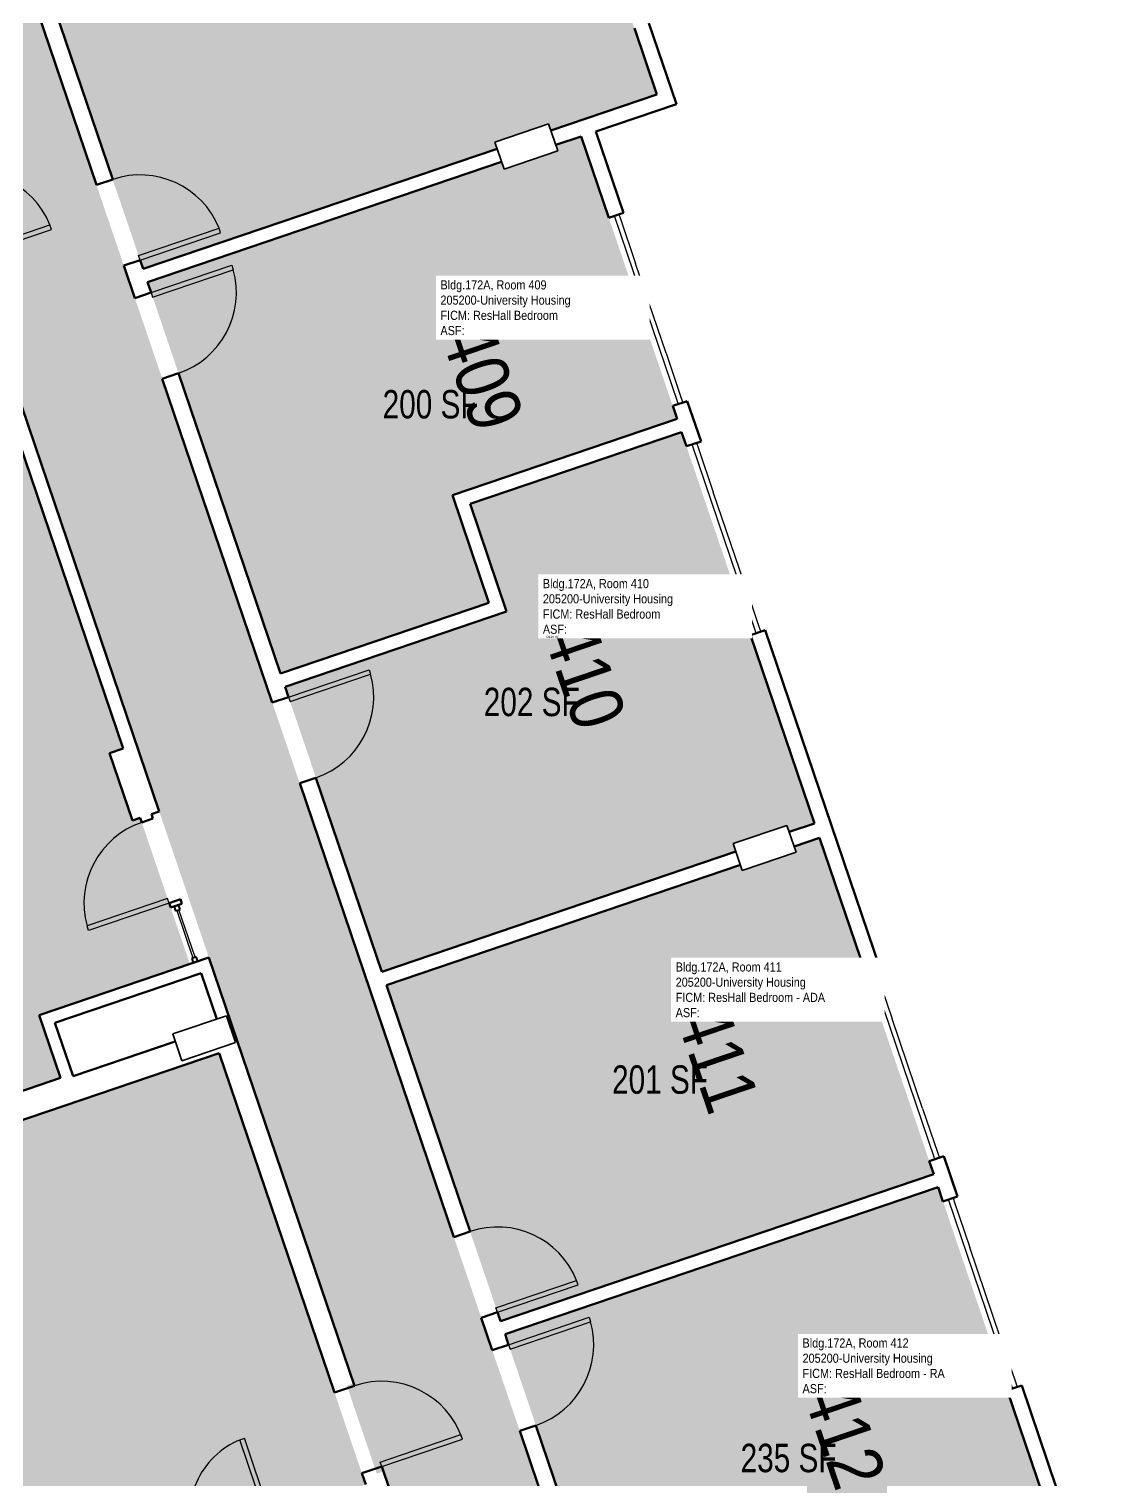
# Model space of a CAD drawing. Header units: inches. Extents: x 69231989 to 69233852, y 27661192 to 27663777.
# Drawn here: x 69232759 to 69233210, y 27662745 to 27663358 of the extents above; entities that cross this region are included whole.
import ezdxf
from ezdxf.enums import TextEntityAlignment as Align

# ---------------------------------------------------------------- set-up
doc = ezdxf.new("R2010")
doc.units = ezdxf.units.IN
doc.header["$LTSCALE"] = 100
doc.header["$MEASUREMENT"] = 0
for name, color, linetype in [('A-COLS', 5, 'CONTINUOUS'), ('A-DOOR', 2, 'CONTINUOUS'), ('A-GLAZ', 1, 'CONTINUOUS'), ('A-IDEN-RNUM', 7, 'CONTINUOUS'), ('A-IDEN-SNUM', 4, 'CONTINUOUS'), ('A-IDEN-VNUM', 4, 'CONTINUOUS'), ('A-WALL', 5, 'CONTINUOUS'), ('AREA-TEXT', 3, 'CONTINUOUS'), ('Rooms-Category-Color', 7, 'CONTINUOUS'), ('Rooms-College-Color', 7, 'CONTINUOUS'), ('Rooms-Department-Color', 7, 'CONTINUOUS'), ('Rooms-Division-Color', 7, 'CONTINUOUS'), ('Rooms-Information', 7, 'CONTINUOUS')]:
    doc.layers.add(name, color=color, linetype=linetype)
doc.styles.add('CP_AREA', font='arial.ttf', dxfattribs={"height": 15})
doc.styles.add('CP_ROOMSNUMBER', font='arial.ttf', dxfattribs={"height": 1})
doc.styles.add('CP_ROOMVNUMBER', font='arial.ttf', dxfattribs={"width": 0.85, "height": 0.075})

msp = doc.modelspace()

# ---------------------------------------------------------------- hatches: boundary and pattern name
at = {"layer": 'Rooms-Category-Color', "true_color": 0xadadad}
for points in [[(69232956.36, 27662607.97), (69233013.17, 27662627.27), (69232952.16, 27662806.88), (69232902.03, 27662954.47), (69232859.21, 27663080.52), (69232801.14, 27663251.49), (69232758.74, 27663376.3), (69232700.43, 27663547.98), (69232680.62, 27663606.28), (69232669.11, 27663640.18), (69232612.35, 27663620.9), (69232655.85, 27663492.84), (69232641.95, 27663488.11), (69232363.27, 27663393.46), (69232349.37, 27663388.73), (69232305.87, 27663516.8), (69232249.67, 27663497.71), (69232249.05, 27663497.5), (69232258.02, 27663471.1), (69232260.83, 27663462.82), (69232280.89, 27663403.76), (69232282.26, 27663399.73), (69232282.28, 27663399.67), (69232330.81, 27663256.82), (69232381.34, 27663108.04), (69232431.48, 27662960.45), (69232465.09, 27662861.49), (69232521.9, 27662880.79), (69232520.16, 27662885.91), (69232501.99, 27662939.41), (69232497.33, 27662953.14), (69232429.12, 27663153.93), (69232370.57, 27663326.3), (69232368.66, 27663331.92), (69232431.51, 27663353.27), (69232432.48, 27663350.43), (69232466.56, 27663362.01), (69232465.6, 27663364.85), (69232478.14, 27663369.11), (69232479.11, 27663366.27), (69232513.2, 27663377.85), (69232512.23, 27663380.69), (69232571.77, 27663400.91), (69232669.47, 27663434.1), (69232675.09, 27663436.01), (69232722.34, 27663296.9), (69232719.5, 27663295.93), (69232731.81, 27663259.72), (69232734.65, 27663260.68), (69232735.57, 27663257.96), (69232804.24, 27663055.8), (69232814.09, 27663026.81), (69232832.84, 27662971.59), (69232834.54, 27662966.6), (69232835.71, 27662963.16), (69232845.03, 27662935.71), (69232895.98, 27662785.73), (69232893.14, 27662784.76), (69232905.8, 27662747.48), (69232908.64, 27662748.44), (69232914.49, 27662731.23), (69232923.33, 27662705.2), (69232924.49, 27662701.77), (69232924.51, 27662701.71), (69232951.19, 27662623.18)], [(69232826.81, 27662962.92), (69232805.86, 27663024.61), (69232802.54, 27663023.48), (69232792.88, 27663051.94), (69232798.68, 27663053.91), (69232733.95, 27663244.47), (69232596.48, 27663197.77), (69232616.58, 27663138.59), (69232699.66, 27663166.82), (69232702, 27663159.95), (69232618.91, 27663131.73), (69232632.26, 27663092.43), (69232715.34, 27663120.66), (69232717.68, 27663113.79), (69232634.59, 27663085.57), (69232647.94, 27663046.27), (69232731.02, 27663074.5), (69232733.36, 27663067.63), (69232650.27, 27663039.41), (69232663.62, 27663000.11), (69232746.7, 27663028.34), (69232748.39, 27663023.37), (69232714.3, 27663011.79), (69232596.48, 27662971.77), (69232596.64, 27662971.29), (69232562.39, 27662960.19), (69232560.7, 27662965.16), (69232643.73, 27662993.36), (69232629.74, 27663034.55), (69232546.71, 27663006.35), (69232545.02, 27663011.32), (69232628.05, 27663039.52), (69232614.06, 27663080.71), (69232531.03, 27663052.51), (69232529.34, 27663057.48), (69232612.37, 27663085.68), (69232598.38, 27663126.87), (69232515.35, 27663098.67), (69232513.66, 27663103.64), (69232596.69, 27663131.84), (69232576.59, 27663191.02), (69232438.64, 27663144.16), (69232502.89, 27662955.03), (69232508.69, 27662957), (69232509.62, 27662954.24), (69232504.42, 27662952.47), (69232513.63, 27662925.34), (69232515.53, 27662925.99), (69232528.39, 27662888.11), (69232531.7, 27662889.24), (69232539.79, 27662865.42), (69232604.37, 27662887.36), (69232613.37, 27662860.85), (69232772.17, 27662914.78), (69232763.16, 27662941.3)]]:
    msp.add_hatch(color=253, dxfattribs=at).paths.add_polyline_path(points)
at = {"layer": 'Rooms-Category-Color', "true_color": 0x728ef3}
for points in [[(69232956.6, 27663307.4), (69232955.68, 27663310.12), (69232978.4, 27663317.84), (69232979.33, 27663315.12), (69232993.11, 27663319.8), (69233024.12, 27663330.34), (69232968.18, 27663495.03), (69232964.87, 27663493.91), (69232964.75, 27663494.26), (69232940.13, 27663485.9), (69232940.25, 27663485.54), (69232844.73, 27663453.1), (69232860.17, 27663407.65), (69232766.55, 27663375.85), (69232807.06, 27663256.6)], [(69232981.42, 27663308.96), (69232982.26, 27663306.48), (69232959.54, 27663298.76), (69232958.49, 27663301.84), (69232808.95, 27663251.04), (69232865.13, 27663085.64), (69232953.19, 27663115.55), (69232937.75, 27663161), (69233032.67, 27663193.24), (69232992.13, 27663312.6)], [(69233034.56, 27663187.68), (69232945.2, 27663157.32), (69232960.64, 27663111.87), (69232867.02, 27663080.07), (69232907.95, 27662959.58), (69233057.49, 27663010.38), (69233056.35, 27663013.75), (69233079.07, 27663021.47), (69233080.01, 27663018.69), (69233090.73, 27663022.33)], [(69232958.08, 27662811.99), (69233141.06, 27662874.15), (69233092.82, 27663016.18), (69233082.11, 27663012.54), (69233082.93, 27663010.11), (69233063.28, 27663003.44), (69233060.21, 27663002.39), (69233059.38, 27663004.82), (69232909.83, 27662954.02)], [(69232796.39, 27662708.42), (69232885.97, 27662737.86), (69232901.11, 27662743.01), (69232899.88, 27662746.65), (69232887.57, 27662782.87), (69232839.2, 27662925.28), (69232778.39, 27662904.62), (69232775.91, 27662903.78), (69232615.89, 27662849.42), (69232614.63, 27662848.99), (69232564.73, 27662832.04), (69232543.66, 27662824.89), (69232541.18, 27662824.04), (69232540.33, 27662826.53), (69232536.69, 27662837.24), (69232529.28, 27662859.08), (69232528.43, 27662861.56), (69232523.79, 27662875.23), (69232471.12, 27662857.34), (69232488.51, 27662806.15), (69232474.54, 27662801.41), (69232534.1, 27662626.06), (69232728.68, 27662692.16), (69232774.05, 27662558.59), (69232828.02, 27662576.92), (69232827.85, 27662577.44), (69232798.82, 27662662.91), (69232797.65, 27662666.34), (69232797.63, 27662666.4), (69232784.7, 27662704.45)], [(69233142.95, 27662868.58), (69232959.97, 27662806.43), (69233016.57, 27662639.78), (69233041.68, 27662648.31), (69233111.91, 27662672.16), (69233115.46, 27662673.37), (69233115.3, 27662673.84), (69233118.07, 27662674.78), (69233165.96, 27662691.05), (69233164.41, 27662695.61), (69233187.14, 27662703.32), (69233188.68, 27662698.77), (69233199.4, 27662702.41)]]:
    msp.add_hatch(color=171, dxfattribs=at).paths.add_polyline_path(points)
at = {"layer": 'Rooms-College-Color', "true_color": 0xadadad}
for points in [[(69232956.36, 27662607.97), (69233013.17, 27662627.27), (69232952.16, 27662806.88), (69232902.03, 27662954.47), (69232859.21, 27663080.52), (69232801.14, 27663251.49), (69232758.74, 27663376.3), (69232700.43, 27663547.98), (69232680.62, 27663606.28), (69232669.11, 27663640.18), (69232612.35, 27663620.9), (69232655.85, 27663492.84), (69232641.95, 27663488.11), (69232363.27, 27663393.46), (69232349.37, 27663388.73), (69232305.87, 27663516.8), (69232249.67, 27663497.71), (69232249.05, 27663497.5), (69232258.02, 27663471.1), (69232260.83, 27663462.82), (69232280.89, 27663403.76), (69232282.26, 27663399.73), (69232282.28, 27663399.67), (69232330.81, 27663256.82), (69232381.34, 27663108.04), (69232431.48, 27662960.45), (69232465.09, 27662861.49), (69232521.9, 27662880.79), (69232520.16, 27662885.91), (69232501.99, 27662939.41), (69232497.33, 27662953.14), (69232429.12, 27663153.93), (69232370.57, 27663326.3), (69232368.66, 27663331.92), (69232431.51, 27663353.27), (69232432.48, 27663350.43), (69232466.56, 27663362.01), (69232465.6, 27663364.85), (69232478.14, 27663369.11), (69232479.11, 27663366.27), (69232513.2, 27663377.85), (69232512.23, 27663380.69), (69232571.77, 27663400.91), (69232669.47, 27663434.1), (69232675.09, 27663436.01), (69232722.34, 27663296.9), (69232719.5, 27663295.93), (69232731.81, 27663259.72), (69232734.65, 27663260.68), (69232735.57, 27663257.96), (69232804.24, 27663055.8), (69232814.09, 27663026.81), (69232832.84, 27662971.59), (69232834.54, 27662966.6), (69232835.71, 27662963.16), (69232845.03, 27662935.71), (69232895.98, 27662785.73), (69232893.14, 27662784.76), (69232905.8, 27662747.48), (69232908.64, 27662748.44), (69232914.49, 27662731.23), (69232923.33, 27662705.2), (69232924.49, 27662701.77), (69232924.51, 27662701.71), (69232951.19, 27662623.18)], [(69232956.6, 27663307.4), (69232955.68, 27663310.12), (69232978.4, 27663317.84), (69232979.33, 27663315.12), (69232993.11, 27663319.8), (69233024.12, 27663330.34), (69232968.18, 27663495.03), (69232964.87, 27663493.91), (69232964.75, 27663494.26), (69232940.13, 27663485.9), (69232940.25, 27663485.54), (69232844.73, 27663453.1), (69232860.17, 27663407.65), (69232766.55, 27663375.85), (69232807.06, 27663256.6)], [(69232981.42, 27663308.96), (69232982.26, 27663306.48), (69232959.54, 27663298.76), (69232958.49, 27663301.84), (69232808.95, 27663251.04), (69232865.13, 27663085.64), (69232953.19, 27663115.55), (69232937.75, 27663161), (69233032.67, 27663193.24), (69232992.13, 27663312.6)], [(69232826.81, 27662962.92), (69232805.86, 27663024.61), (69232802.54, 27663023.48), (69232792.88, 27663051.94), (69232798.68, 27663053.91), (69232733.95, 27663244.47), (69232596.48, 27663197.77), (69232616.58, 27663138.59), (69232699.66, 27663166.82), (69232702, 27663159.95), (69232618.91, 27663131.73), (69232632.26, 27663092.43), (69232715.34, 27663120.66), (69232717.68, 27663113.79), (69232634.59, 27663085.57), (69232647.94, 27663046.27), (69232731.02, 27663074.5), (69232733.36, 27663067.63), (69232650.27, 27663039.41), (69232663.62, 27663000.11), (69232746.7, 27663028.34), (69232748.39, 27663023.37), (69232714.3, 27663011.79), (69232596.48, 27662971.77), (69232596.64, 27662971.29), (69232562.39, 27662960.19), (69232560.7, 27662965.16), (69232643.73, 27662993.36), (69232629.74, 27663034.55), (69232546.71, 27663006.35), (69232545.02, 27663011.32), (69232628.05, 27663039.52), (69232614.06, 27663080.71), (69232531.03, 27663052.51), (69232529.34, 27663057.48), (69232612.37, 27663085.68), (69232598.38, 27663126.87), (69232515.35, 27663098.67), (69232513.66, 27663103.64), (69232596.69, 27663131.84), (69232576.59, 27663191.02), (69232438.64, 27663144.16), (69232502.89, 27662955.03), (69232508.69, 27662957), (69232509.62, 27662954.24), (69232504.42, 27662952.47), (69232513.63, 27662925.34), (69232515.53, 27662925.99), (69232528.39, 27662888.11), (69232531.7, 27662889.24), (69232539.79, 27662865.42), (69232604.37, 27662887.36), (69232613.37, 27662860.85), (69232772.17, 27662914.78), (69232763.16, 27662941.3)], [(69233034.56, 27663187.68), (69232945.2, 27663157.32), (69232960.64, 27663111.87), (69232867.02, 27663080.07), (69232907.95, 27662959.58), (69233057.49, 27663010.38), (69233056.35, 27663013.75), (69233079.07, 27663021.47), (69233080.01, 27663018.69), (69233090.73, 27663022.33)], [(69232958.08, 27662811.99), (69233141.06, 27662874.15), (69233092.82, 27663016.18), (69233082.11, 27663012.54), (69233082.93, 27663010.11), (69233063.28, 27663003.44), (69233060.21, 27663002.39), (69233059.38, 27663004.82), (69232909.83, 27662954.02)], [(69232796.39, 27662708.42), (69232885.97, 27662737.86), (69232901.11, 27662743.01), (69232899.88, 27662746.65), (69232887.57, 27662782.87), (69232839.2, 27662925.28), (69232778.39, 27662904.62), (69232775.91, 27662903.78), (69232615.89, 27662849.42), (69232614.63, 27662848.99), (69232564.73, 27662832.04), (69232543.66, 27662824.89), (69232541.18, 27662824.04), (69232540.33, 27662826.53), (69232536.69, 27662837.24), (69232529.28, 27662859.08), (69232528.43, 27662861.56), (69232523.79, 27662875.23), (69232471.12, 27662857.34), (69232488.51, 27662806.15), (69232474.54, 27662801.41), (69232534.1, 27662626.06), (69232728.68, 27662692.16), (69232774.05, 27662558.59), (69232828.02, 27662576.92), (69232827.85, 27662577.44), (69232798.82, 27662662.91), (69232797.65, 27662666.34), (69232797.63, 27662666.4), (69232784.7, 27662704.45)], [(69233142.95, 27662868.58), (69232959.97, 27662806.43), (69233016.57, 27662639.78), (69233041.68, 27662648.31), (69233111.91, 27662672.16), (69233115.46, 27662673.37), (69233115.3, 27662673.84), (69233118.07, 27662674.78), (69233165.96, 27662691.05), (69233164.41, 27662695.61), (69233187.14, 27662703.32), (69233188.68, 27662698.77), (69233199.4, 27662702.41)]]:
    msp.add_hatch(color=253, dxfattribs=at).paths.add_polyline_path(points)
at = {"layer": 'Rooms-Department-Color', "true_color": 0xacacac}
for points in [[(69232956.36, 27662607.97), (69233013.17, 27662627.27), (69232952.16, 27662806.88), (69232902.03, 27662954.47), (69232859.21, 27663080.52), (69232801.14, 27663251.49), (69232758.74, 27663376.3), (69232700.43, 27663547.98), (69232680.62, 27663606.28), (69232669.11, 27663640.18), (69232612.35, 27663620.9), (69232655.85, 27663492.84), (69232641.95, 27663488.11), (69232363.27, 27663393.46), (69232349.37, 27663388.73), (69232305.87, 27663516.8), (69232249.67, 27663497.71), (69232249.05, 27663497.5), (69232258.02, 27663471.1), (69232260.83, 27663462.82), (69232280.89, 27663403.76), (69232282.26, 27663399.73), (69232282.28, 27663399.67), (69232330.81, 27663256.82), (69232381.34, 27663108.04), (69232431.48, 27662960.45), (69232465.09, 27662861.49), (69232521.9, 27662880.79), (69232520.16, 27662885.91), (69232501.99, 27662939.41), (69232497.33, 27662953.14), (69232429.12, 27663153.93), (69232370.57, 27663326.3), (69232368.66, 27663331.92), (69232431.51, 27663353.27), (69232432.48, 27663350.43), (69232466.56, 27663362.01), (69232465.6, 27663364.85), (69232478.14, 27663369.11), (69232479.11, 27663366.27), (69232513.2, 27663377.85), (69232512.23, 27663380.69), (69232571.77, 27663400.91), (69232669.47, 27663434.1), (69232675.09, 27663436.01), (69232722.34, 27663296.9), (69232719.5, 27663295.93), (69232731.81, 27663259.72), (69232734.65, 27663260.68), (69232735.57, 27663257.96), (69232804.24, 27663055.8), (69232814.09, 27663026.81), (69232832.84, 27662971.59), (69232834.54, 27662966.6), (69232835.71, 27662963.16), (69232845.03, 27662935.71), (69232895.98, 27662785.73), (69232893.14, 27662784.76), (69232905.8, 27662747.48), (69232908.64, 27662748.44), (69232914.49, 27662731.23), (69232923.33, 27662705.2), (69232924.49, 27662701.77), (69232924.51, 27662701.71), (69232951.19, 27662623.18)], [(69232826.81, 27662962.92), (69232805.86, 27663024.61), (69232802.54, 27663023.48), (69232792.88, 27663051.94), (69232798.68, 27663053.91), (69232733.95, 27663244.47), (69232596.48, 27663197.77), (69232616.58, 27663138.59), (69232699.66, 27663166.82), (69232702, 27663159.95), (69232618.91, 27663131.73), (69232632.26, 27663092.43), (69232715.34, 27663120.66), (69232717.68, 27663113.79), (69232634.59, 27663085.57), (69232647.94, 27663046.27), (69232731.02, 27663074.5), (69232733.36, 27663067.63), (69232650.27, 27663039.41), (69232663.62, 27663000.11), (69232746.7, 27663028.34), (69232748.39, 27663023.37), (69232714.3, 27663011.79), (69232596.48, 27662971.77), (69232596.64, 27662971.29), (69232562.39, 27662960.19), (69232560.7, 27662965.16), (69232643.73, 27662993.36), (69232629.74, 27663034.55), (69232546.71, 27663006.35), (69232545.02, 27663011.32), (69232628.05, 27663039.52), (69232614.06, 27663080.71), (69232531.03, 27663052.51), (69232529.34, 27663057.48), (69232612.37, 27663085.68), (69232598.38, 27663126.87), (69232515.35, 27663098.67), (69232513.66, 27663103.64), (69232596.69, 27663131.84), (69232576.59, 27663191.02), (69232438.64, 27663144.16), (69232502.89, 27662955.03), (69232508.69, 27662957), (69232509.62, 27662954.24), (69232504.42, 27662952.47), (69232513.63, 27662925.34), (69232515.53, 27662925.99), (69232528.39, 27662888.11), (69232531.7, 27662889.24), (69232539.79, 27662865.42), (69232604.37, 27662887.36), (69232613.37, 27662860.85), (69232772.17, 27662914.78), (69232763.16, 27662941.3)]]:
    msp.add_hatch(color=253, dxfattribs=at).paths.add_polyline_path(points)
at = {"layer": 'Rooms-Department-Color', "true_color": 0x604aed}
for points in [[(69232956.6, 27663307.4), (69232955.68, 27663310.12), (69232978.4, 27663317.84), (69232979.33, 27663315.12), (69232993.11, 27663319.8), (69233024.12, 27663330.34), (69232968.18, 27663495.03), (69232964.87, 27663493.91), (69232964.75, 27663494.26), (69232940.13, 27663485.9), (69232940.25, 27663485.54), (69232844.73, 27663453.1), (69232860.17, 27663407.65), (69232766.55, 27663375.85), (69232807.06, 27663256.6)], [(69232981.42, 27663308.96), (69232982.26, 27663306.48), (69232959.54, 27663298.76), (69232958.49, 27663301.84), (69232808.95, 27663251.04), (69232865.13, 27663085.64), (69232953.19, 27663115.55), (69232937.75, 27663161), (69233032.67, 27663193.24), (69232992.13, 27663312.6)], [(69233034.56, 27663187.68), (69232945.2, 27663157.32), (69232960.64, 27663111.87), (69232867.02, 27663080.07), (69232907.95, 27662959.58), (69233057.49, 27663010.38), (69233056.35, 27663013.75), (69233079.07, 27663021.47), (69233080.01, 27663018.69), (69233090.73, 27663022.33)], [(69232958.08, 27662811.99), (69233141.06, 27662874.15), (69233092.82, 27663016.18), (69233082.11, 27663012.54), (69233082.93, 27663010.11), (69233063.28, 27663003.44), (69233060.21, 27663002.39), (69233059.38, 27663004.82), (69232909.83, 27662954.02)], [(69232796.39, 27662708.42), (69232885.97, 27662737.86), (69232901.11, 27662743.01), (69232899.88, 27662746.65), (69232887.57, 27662782.87), (69232839.2, 27662925.28), (69232778.39, 27662904.62), (69232775.91, 27662903.78), (69232615.89, 27662849.42), (69232614.63, 27662848.99), (69232564.73, 27662832.04), (69232543.66, 27662824.89), (69232541.18, 27662824.04), (69232540.33, 27662826.53), (69232536.69, 27662837.24), (69232529.28, 27662859.08), (69232528.43, 27662861.56), (69232523.79, 27662875.23), (69232471.12, 27662857.34), (69232488.51, 27662806.15), (69232474.54, 27662801.41), (69232534.1, 27662626.06), (69232728.68, 27662692.16), (69232774.05, 27662558.59), (69232828.02, 27662576.92), (69232827.85, 27662577.44), (69232798.82, 27662662.91), (69232797.65, 27662666.34), (69232797.63, 27662666.4), (69232784.7, 27662704.45)], [(69233142.95, 27662868.58), (69232959.97, 27662806.43), (69233016.57, 27662639.78), (69233041.68, 27662648.31), (69233111.91, 27662672.16), (69233115.46, 27662673.37), (69233115.3, 27662673.84), (69233118.07, 27662674.78), (69233165.96, 27662691.05), (69233164.41, 27662695.61), (69233187.14, 27662703.32), (69233188.68, 27662698.77), (69233199.4, 27662702.41)]]:
    msp.add_hatch(color=173, dxfattribs=at).paths.add_polyline_path(points)
at = {"layer": 'Rooms-Division-Color', "true_color": 0xadadad}
for points in [[(69232956.36, 27662607.97), (69233013.17, 27662627.27), (69232952.16, 27662806.88), (69232902.03, 27662954.47), (69232859.21, 27663080.52), (69232801.14, 27663251.49), (69232758.74, 27663376.3), (69232700.43, 27663547.98), (69232680.62, 27663606.28), (69232669.11, 27663640.18), (69232612.35, 27663620.9), (69232655.85, 27663492.84), (69232641.95, 27663488.11), (69232363.27, 27663393.46), (69232349.37, 27663388.73), (69232305.87, 27663516.8), (69232249.67, 27663497.71), (69232249.05, 27663497.5), (69232258.02, 27663471.1), (69232260.83, 27663462.82), (69232280.89, 27663403.76), (69232282.26, 27663399.73), (69232282.28, 27663399.67), (69232330.81, 27663256.82), (69232381.34, 27663108.04), (69232431.48, 27662960.45), (69232465.09, 27662861.49), (69232521.9, 27662880.79), (69232520.16, 27662885.91), (69232501.99, 27662939.41), (69232497.33, 27662953.14), (69232429.12, 27663153.93), (69232370.57, 27663326.3), (69232368.66, 27663331.92), (69232431.51, 27663353.27), (69232432.48, 27663350.43), (69232466.56, 27663362.01), (69232465.6, 27663364.85), (69232478.14, 27663369.11), (69232479.11, 27663366.27), (69232513.2, 27663377.85), (69232512.23, 27663380.69), (69232571.77, 27663400.91), (69232669.47, 27663434.1), (69232675.09, 27663436.01), (69232722.34, 27663296.9), (69232719.5, 27663295.93), (69232731.81, 27663259.72), (69232734.65, 27663260.68), (69232735.57, 27663257.96), (69232804.24, 27663055.8), (69232814.09, 27663026.81), (69232832.84, 27662971.59), (69232834.54, 27662966.6), (69232835.71, 27662963.16), (69232845.03, 27662935.71), (69232895.98, 27662785.73), (69232893.14, 27662784.76), (69232905.8, 27662747.48), (69232908.64, 27662748.44), (69232914.49, 27662731.23), (69232923.33, 27662705.2), (69232924.49, 27662701.77), (69232924.51, 27662701.71), (69232951.19, 27662623.18)], [(69232826.81, 27662962.92), (69232805.86, 27663024.61), (69232802.54, 27663023.48), (69232792.88, 27663051.94), (69232798.68, 27663053.91), (69232733.95, 27663244.47), (69232596.48, 27663197.77), (69232616.58, 27663138.59), (69232699.66, 27663166.82), (69232702, 27663159.95), (69232618.91, 27663131.73), (69232632.26, 27663092.43), (69232715.34, 27663120.66), (69232717.68, 27663113.79), (69232634.59, 27663085.57), (69232647.94, 27663046.27), (69232731.02, 27663074.5), (69232733.36, 27663067.63), (69232650.27, 27663039.41), (69232663.62, 27663000.11), (69232746.7, 27663028.34), (69232748.39, 27663023.37), (69232714.3, 27663011.79), (69232596.48, 27662971.77), (69232596.64, 27662971.29), (69232562.39, 27662960.19), (69232560.7, 27662965.16), (69232643.73, 27662993.36), (69232629.74, 27663034.55), (69232546.71, 27663006.35), (69232545.02, 27663011.32), (69232628.05, 27663039.52), (69232614.06, 27663080.71), (69232531.03, 27663052.51), (69232529.34, 27663057.48), (69232612.37, 27663085.68), (69232598.38, 27663126.87), (69232515.35, 27663098.67), (69232513.66, 27663103.64), (69232596.69, 27663131.84), (69232576.59, 27663191.02), (69232438.64, 27663144.16), (69232502.89, 27662955.03), (69232508.69, 27662957), (69232509.62, 27662954.24), (69232504.42, 27662952.47), (69232513.63, 27662925.34), (69232515.53, 27662925.99), (69232528.39, 27662888.11), (69232531.7, 27662889.24), (69232539.79, 27662865.42), (69232604.37, 27662887.36), (69232613.37, 27662860.85), (69232772.17, 27662914.78), (69232763.16, 27662941.3)]]:
    msp.add_hatch(color=253, dxfattribs=at).paths.add_polyline_path(points)
at = {"layer": 'Rooms-Division-Color', "true_color": 0x604aed}
for points in [[(69232956.6, 27663307.4), (69232955.68, 27663310.12), (69232978.4, 27663317.84), (69232979.33, 27663315.12), (69232993.11, 27663319.8), (69233024.12, 27663330.34), (69232968.18, 27663495.03), (69232964.87, 27663493.91), (69232964.75, 27663494.26), (69232940.13, 27663485.9), (69232940.25, 27663485.54), (69232844.73, 27663453.1), (69232860.17, 27663407.65), (69232766.55, 27663375.85), (69232807.06, 27663256.6)], [(69232981.42, 27663308.96), (69232982.26, 27663306.48), (69232959.54, 27663298.76), (69232958.49, 27663301.84), (69232808.95, 27663251.04), (69232865.13, 27663085.64), (69232953.19, 27663115.55), (69232937.75, 27663161), (69233032.67, 27663193.24), (69232992.13, 27663312.6)], [(69233034.56, 27663187.68), (69232945.2, 27663157.32), (69232960.64, 27663111.87), (69232867.02, 27663080.07), (69232907.95, 27662959.58), (69233057.49, 27663010.38), (69233056.35, 27663013.75), (69233079.07, 27663021.47), (69233080.01, 27663018.69), (69233090.73, 27663022.33)], [(69232958.08, 27662811.99), (69233141.06, 27662874.15), (69233092.82, 27663016.18), (69233082.11, 27663012.54), (69233082.93, 27663010.11), (69233063.28, 27663003.44), (69233060.21, 27663002.39), (69233059.38, 27663004.82), (69232909.83, 27662954.02)], [(69232796.39, 27662708.42), (69232885.97, 27662737.86), (69232901.11, 27662743.01), (69232899.88, 27662746.65), (69232887.57, 27662782.87), (69232839.2, 27662925.28), (69232778.39, 27662904.62), (69232775.91, 27662903.78), (69232615.89, 27662849.42), (69232614.63, 27662848.99), (69232564.73, 27662832.04), (69232543.66, 27662824.89), (69232541.18, 27662824.04), (69232540.33, 27662826.53), (69232536.69, 27662837.24), (69232529.28, 27662859.08), (69232528.43, 27662861.56), (69232523.79, 27662875.23), (69232471.12, 27662857.34), (69232488.51, 27662806.15), (69232474.54, 27662801.41), (69232534.1, 27662626.06), (69232728.68, 27662692.16), (69232774.05, 27662558.59), (69232828.02, 27662576.92), (69232827.85, 27662577.44), (69232798.82, 27662662.91), (69232797.65, 27662666.34), (69232797.63, 27662666.4), (69232784.7, 27662704.45)], [(69233142.95, 27662868.58), (69232959.97, 27662806.43), (69233016.57, 27662639.78), (69233041.68, 27662648.31), (69233111.91, 27662672.16), (69233115.46, 27662673.37), (69233115.3, 27662673.84), (69233118.07, 27662674.78), (69233165.96, 27662691.05), (69233164.41, 27662695.61), (69233187.14, 27662703.32), (69233188.68, 27662698.77), (69233199.4, 27662702.41)]]:
    msp.add_hatch(color=173, dxfattribs=at).paths.add_polyline_path(points)

# ---------------------------------------------------------------- linework, layer by layer
at = {"layer": 'A-COLS', "lineweight": 35}
for p, q in [((69232955.68, 27663310.12), (69232978.4, 27663317.84)), ((69232978.4, 27663317.84), (69232982.26, 27663306.48)), ((69232959.54, 27663298.76), (69232955.68, 27663310.12)), ((69232982.26, 27663306.48), (69232959.54, 27663298.76)), ((69233056.35, 27663013.75), (69233079.07, 27663021.47)), ((69233079.07, 27663021.47), (69233082.93, 27663010.11)), ((69233060.21, 27663002.39), (69233056.35, 27663013.75)), ((69233082.93, 27663010.11), (69233060.21, 27663002.39)), ((69232819.57, 27662933.33), (69232842.29, 27662941.05)), ((69232842.29, 27662941.05), (69232846.15, 27662929.68)), ((69232823.43, 27662921.96), (69232819.57, 27662933.33)), ((69232846.15, 27662929.68), (69232823.43, 27662921.96))]:
    msp.add_line(p, q, dxfattribs=at)
at = {"layer": 'A-DOOR'}
for p, q in [((69232733.64, 27663263.64), (69232767.68, 27663275.2)), ((69232768.32, 27663273.31), (69232767.68, 27663275.2)), ((69232734.29, 27663261.75), (69232768.32, 27663273.31)), ((69232805.15, 27663262.23), (69232839.18, 27663273.79)), ((69232805.79, 27663260.33), (69232839.82, 27663271.89)), ((69232839.82, 27663271.89), (69232839.18, 27663273.79)), ((69232805.79, 27663260.33), (69232805.15, 27663262.23)), ((69232810.45, 27663246.6), (69232844.49, 27663258.16)), ((69232811.1, 27663244.71), (69232845.13, 27663256.27)), ((69232844.49, 27663258.16), (69232845.13, 27663256.27)), ((69232810.45, 27663246.6), (69232811.1, 27663244.71)), ((69232868.51, 27663075.69), (69232902.54, 27663087.25)), ((69232869.15, 27663073.8), (69232903.18, 27663085.36)), ((69232902.54, 27663087.25), (69232903.18, 27663085.36)), ((69232868.51, 27663075.69), (69232869.15, 27663073.8)), ((69232817.44, 27662990.52), (69232783.4, 27662978.96)), ((69232818.08, 27662988.63), (69232784.05, 27662977.07)), ((69232818.08, 27662988.63), (69232817.44, 27662990.52)), ((69232784.05, 27662977.07), (69232783.4, 27662978.96)), ((69232956.15, 27662817.67), (69232990.18, 27662829.23)), ((69232956.79, 27662815.78), (69232990.83, 27662827.34)), ((69232990.83, 27662827.34), (69232990.18, 27662829.23)), ((69232956.79, 27662815.78), (69232956.15, 27662817.67)), ((69232961.46, 27662802.05), (69232995.49, 27662813.61)), ((69232962.1, 27662800.16), (69232996.13, 27662811.72)), ((69232995.49, 27662813.61), (69232996.13, 27662811.72)), ((69232961.46, 27662802.05), (69232962.1, 27662800.16)), ((69232858.89, 27662729.65), (69232847.97, 27662761.79)), ((69232860.78, 27662730.29), (69232849.84, 27662762.49)), ((69232907.27, 27662752.47), (69232941.36, 27662764.05)), ((69232907.92, 27662750.57), (69232942, 27662762.15)), ((69232942, 27662762.15), (69232941.36, 27662764.05)), ((69232907.92, 27662750.57), (69232907.27, 27662752.47))]:
    msp.add_line(p, q, dxfattribs=at)
at = {"layer": 'A-DOOR', "lineweight": 25}
for centre, radius, start, end in [((69232734.29, 27663261.75), 36, 21.94606, 108.76132), ((69232805.79, 27663260.33), 36, 21.94606, 108.76132), ((69232810.45, 27663246.6), 36, 288.76132, 15.57658), ((69232868.51, 27663075.69), 36, 288.76132, 15.57658), ((69232818.08, 27662988.63), 36, 108.76132, 195.57658), ((69232956.79, 27662815.78), 36, 21.94606, 108.76132), ((69232961.46, 27662802.05), 36, 288.76132, 15.57658), ((69232907.92, 27662750.57), 36, 18.76132, 108.76132), ((69232860.78, 27662730.29), 34, 108.76132, 198.76132)]:
    msp.add_arc(centre, radius, start, end, dxfattribs=at)
at = {"layer": 'A-GLAZ'}
for p, q in [((69233032.94, 27663200.21), (69233006.17, 27663279.02)), ((69233008.07, 27663279.67), (69233008.71, 27663277.77)), ((69233008.71, 27663277.77), (69233015.14, 27663258.84)), ((69233028.01, 27663220.96), (69233015.14, 27663258.84)), ((69233028.01, 27663220.96), (69233034.44, 27663202.02)), ((69233034.44, 27663202.02), (69233035.08, 27663200.13)), ((69233033.19, 27663199.49), (69233032.94, 27663200.21)), ((69233039.15, 27663181.95), (69233038.98, 27663182.44)), ((69233040.87, 27663183.09), (69233041.52, 27663181.19)), ((69233066.08, 27663102.67), (69233039.15, 27663181.95)), ((69233041.52, 27663181.19), (69233047.95, 27663162.26)), ((69233060.81, 27663124.38), (69233047.95, 27663162.26)), ((69233060.81, 27663124.38), (69233067.25, 27663105.44)), ((69233067.25, 27663105.44), (69233067.97, 27663103.31)), ((69232822.21, 27662985.8), (69232821.26, 27662985.48)), ((69232821.26, 27662985.48), (69232828.06, 27662965.45)), ((69232829.01, 27662965.78), (69232822.21, 27662985.8)), ((69232828.06, 27662965.45), (69232829.01, 27662965.78)), ((69233114.65, 27662959.68), (69233114.56, 27662959.93)), ((69233141.58, 27662880.39), (69233114.65, 27662959.68)), ((69233116.46, 27662960.57), (69233117.1, 27662958.68)), ((69233117.1, 27662958.68), (69233123.53, 27662939.74)), ((69233136.4, 27662901.87), (69233123.53, 27662939.74)), ((69233136.4, 27662901.87), (69233142.83, 27662882.93)), ((69233142.83, 27662882.93), (69233143.47, 27662881.04)), ((69233149.26, 27662863.99), (69233149.91, 27662862.1)), ((69233174.14, 27662784.54), (69233147.37, 27662863.35)), ((69233149.91, 27662862.1), (69233156.34, 27662843.16)), ((69233169.2, 27662805.29), (69233156.34, 27662843.16)), ((69233169.2, 27662805.29), (69233175.64, 27662786.35)), ((69233174.47, 27662783.58), (69233174.14, 27662784.54)), ((69233175.64, 27662786.35), (69233176.36, 27662784.22))]:
    msp.add_line(p, q, dxfattribs=at)
at = {"layer": 'A-GLAZ', "lineweight": 40, "extrusion": (0, 0, -1)}
for p, q in [((69232822.04, 27662987.86), (69232820.14, 27662987.21)), ((69232820.14, 27662987.21), (69232820.79, 27662985.32)), ((69232822.68, 27662985.96), (69232822.04, 27662987.86)), ((69232820.79, 27662985.32), (69232822.68, 27662985.96)), ((69232829.48, 27662965.94), (69232827.59, 27662965.29)), ((69232827.59, 27662965.29), (69232828.23, 27662963.4)), ((69232828.23, 27662963.4), (69232830.13, 27662964.04)), ((69232830.13, 27662964.04), (69232829.48, 27662965.94))]:
    msp.add_line(p, q, dxfattribs=at)
at = {"layer": 'A-WALL', "lineweight": 50}
for p, q in [((69232714.23, 27663507.34), (69232787.35, 27663292.09)), ((69232794.21, 27663294.42), (69232766.55, 27663375.85)), ((69233032.37, 27663326.27), (69233020.74, 27663360.5)), ((69233014.63, 27663358.27), (69233024.12, 27663330.34)), ((69233024.12, 27663330.34), (69232979.33, 27663315.12)), ((69232998.28, 27663314.69), (69233032.37, 27663326.27)), ((69232981.42, 27663308.96), (69232992.13, 27663312.6)), ((69232992.13, 27663312.6), (69233003.81, 27663278.22)), ((69233009.96, 27663280.31), (69232998.28, 27663314.69)), ((69232956.6, 27663307.4), (69232807.06, 27663256.6)), ((69232808.95, 27663251.04), (69232958.49, 27663301.84)), ((69232787.35, 27663292.09), (69232794.21, 27663294.42)), ((69233003.81, 27663278.22), (69233009.96, 27663280.31)), ((69232813.91, 27663027.34), (69232734.29, 27663261.75)), ((69232805.79, 27663260.33), (69232798.92, 27663258)), ((69232798.92, 27663258), (69232803.59, 27663244.27)), ((69232807.06, 27663256.6), (69232805.79, 27663260.33)), ((69232810.45, 27663246.6), (69232808.95, 27663251.04)), ((69232803.59, 27663244.27), (69232810.45, 27663246.6)), ((69232822.03, 27663212.52), (69232815.17, 27663210.18)), ((69232815.17, 27663210.18), (69232861.64, 27663073.36)), ((69232865.13, 27663085.64), (69232822.03, 27663212.52)), ((69233036.98, 27663200.77), (69233030.82, 27663198.68)), ((69233042.77, 27663183.73), (69233036.98, 27663200.77)), ((69233030.82, 27663198.68), (69233032.67, 27663193.24)), ((69233032.67, 27663193.24), (69232937.75, 27663161)), ((69232754.57, 27663183.75), (69232798.68, 27663053.91)), ((69232945.2, 27663157.32), (69233034.56, 27663187.68)), ((69233034.56, 27663187.68), (69233036.61, 27663181.64)), ((69233036.61, 27663181.64), (69233042.77, 27663183.73)), ((69232937.75, 27663161), (69232953.19, 27663115.55)), ((69232960.64, 27663111.87), (69232945.2, 27663157.32)), ((69232953.19, 27663115.55), (69232865.13, 27663085.64)), ((69232867.02, 27663080.07), (69232960.64, 27663111.87)), ((69233069.86, 27663103.96), (69233063.71, 27663101.87)), ((69233118.35, 27662961.22), (69233069.86, 27663103.96)), ((69233063.71, 27663101.87), (69233090.73, 27663022.33)), ((69232868.51, 27663075.69), (69232867.02, 27663080.07)), ((69232861.64, 27663073.36), (69232868.51, 27663075.69)), ((69232792.88, 27663051.94), (69232798.68, 27663053.91)), ((69232792.88, 27663051.94), (69232802.54, 27663023.48)), ((69232880.08, 27663041.61), (69232873.22, 27663039.27)), ((69232907.95, 27662959.58), (69232880.08, 27663041.61)), ((69232873.22, 27663039.27), (69232938.35, 27662847.53)), ((69232802.54, 27663023.48), (69232805.86, 27663024.61)), ((69232805.86, 27663024.61), (69232806.5, 27663022.71)), ((69232806.5, 27663022.71), (69232811.24, 27663024.32)), ((69232810.59, 27663026.22), (69232813.91, 27663027.34)), ((69232811.24, 27663024.32), (69232810.59, 27663026.22)), ((69233090.73, 27663022.33), (69233080.01, 27663018.69)), ((69233082.11, 27663012.54), (69233092.82, 27663016.18)), ((69233092.82, 27663016.18), (69233112.19, 27662959.13)), ((69233057.49, 27663010.38), (69232907.95, 27662959.58)), ((69232909.83, 27662954.02), (69233059.38, 27663004.82)), ((69232822.81, 27662990.23), (69232818.08, 27662988.63)), ((69232818.08, 27662988.63), (69232818.72, 27662986.73)), ((69232818.72, 27662986.73), (69232823.46, 27662988.34)), ((69232823.46, 27662988.34), (69232822.81, 27662990.23)), ((69232834.86, 27662965.65), (69232763.16, 27662941.3)), ((69232896.34, 27662784.66), (69232834.86, 27662965.65)), ((69232769.82, 27662938.01), (69232831.58, 27662958.99)), ((69232831.58, 27662958.99), (69232838.15, 27662939.64)), ((69233112.19, 27662959.13), (69233118.35, 27662961.22)), ((69232945.21, 27662849.87), (69232909.83, 27662954.02)), ((69232772.17, 27662914.78), (69232763.16, 27662941.3)), ((69232777.46, 27662915.53), (69232769.82, 27662938.01)), ((69232541.18, 27662824.04), (69232839.2, 27662925.28)), ((69232820.63, 27662930.19), (69232777.46, 27662915.53)), ((69232839.2, 27662925.28), (69232887.93, 27662781.81)), ((69232772.17, 27662914.78), (69232613.37, 27662860.85)), ((69233145.37, 27662881.68), (69233139.21, 27662879.59)), ((69233139.21, 27662879.59), (69233141.06, 27662874.15)), ((69233151.16, 27662864.64), (69233145.37, 27662881.68)), ((69233141.06, 27662874.15), (69232958.08, 27662811.99)), ((69232959.97, 27662806.43), (69233142.95, 27662868.58)), ((69233142.95, 27662868.58), (69233145, 27662862.55)), ((69233145, 27662862.55), (69233151.16, 27662864.64)), ((69232938.35, 27662847.53), (69232945.21, 27662849.87)), ((69232956.79, 27662815.78), (69232949.93, 27662813.45)), ((69232958.08, 27662811.99), (69232956.79, 27662815.78)), ((69232949.93, 27662813.45), (69232954.59, 27662799.72)), ((69232961.46, 27662802.05), (69232959.97, 27662806.43)), ((69232954.59, 27662799.72), (69232961.46, 27662802.05)), ((69232887.93, 27662781.81), (69232896.34, 27662784.66)), ((69233178.25, 27662784.86), (69233172.1, 27662782.77)), ((69233210.05, 27662691.24), (69233178.25, 27662784.86)), ((69233172.1, 27662782.77), (69233199.4, 27662702.41)), ((69232973.03, 27662767.96), (69232966.17, 27662765.63)), ((69232966.17, 27662765.63), (69233013.21, 27662627.15)), ((69233016.57, 27662639.78), (69232973.03, 27662767.96)), ((69232907.92, 27662750.57), (69232899.51, 27662747.72)), ((69232899.51, 27662747.72), (69232901.11, 27662743.01)), ((69232956.4, 27662607.85), (69232907.92, 27662750.57))]:
    msp.add_line(p, q, dxfattribs=at)

# ---------------------------------------------------------------- texts
at = {"layer": 'A-IDEN-RNUM', "style": 'CP_ROOMSNUMBER'}
for s, p in [('0409-00', (69232932.69, 27663228.57)), ('0410-00', (69232977.49, 27663100.69)), ('0411-00', (69233032.07, 27662940.38)), ('0412-00', (69233085.67, 27662781.5))]:
    msp.add_text(s, height=1, dxfattribs=at).set_placement(p)
at = {"layer": 'A-IDEN-SNUM', "style": 'CP_ROOMSNUMBER'}
for s, p in [('172A040900', (69232932.69, 27663228.57)), ('172A041000', (69232975.96, 27663102.36)), ('172A041100', (69233032.07, 27662940.38)), ('172A041200', (69233085.67, 27662781.5))]:
    msp.add_text(s, height=1, dxfattribs=at).set_placement(p)
at = {"layer": 'A-IDEN-VNUM', "style": 'CP_ROOMVNUMBER', "width": 0.85}
for s, p in [('409', (69232932.69, 27663228.57)), ('410', (69232975.96, 27663102.36)), ('411', (69233032.07, 27662940.38)), ('412', (69233085.67, 27662781.5))]:
    msp.add_text(s, height=22.5, rotation=288.76132, dxfattribs=at).set_placement(p)
at = {"layer": 'AREA-TEXT', "style": 'CP_AREA', "width": 0.75}
for s, p in [('200 SF', (69232928.53, 27663199.42)), ('202 SF', (69232971.25, 27663073.63)), ('201 SF', (69233025.45, 27662914.08)), ('235 SF', (69233079.76, 27662754.18))]:
    msp.add_text(s, height=12, dxfattribs=at).set_placement(p, align=Align.MIDDLE_CENTER)

# ---------------------------------------------------------------- next in the draw order: texts
at = {"layer": 'Rooms-Information', "char_height": 3.8571, "width": 86.4, "attachment_point": 7, "style": 'CP_ROOMVNUMBER', "bg_fill": 3, "box_fill_scale": 1.5, "bg_fill_color": 256, "bg_fill_true_color": 13158600, "bg_fill_transparency": 0}
for s, insert in [('Bldg.172A, Room 409^M^J205200-University Housing^M^JFICM: ResHall Bedroom^M^JASF: ', (69232932.69, 27663228.57)), ('Bldg.172A, Room 410^M^J205200-University Housing^M^JFICM: ResHall Bedroom^M^JASF: ', (69232975.96, 27663102.36)), ('Bldg.172A, Room 411^M^J205200-University Housing^M^JFICM: ResHall Bedroom - ADA^M^JASF: ', (69233032.07, 27662940.38)), ('Bldg.172A, Room 412^M^J205200-University Housing^M^JFICM: ResHall Bedroom - RA^M^JASF: ', (69233085.67, 27662781.5))]:
    msp.add_mtext(s, dxfattribs=dict(at, insert=insert))

doc.saveas('drawing.dxf')
